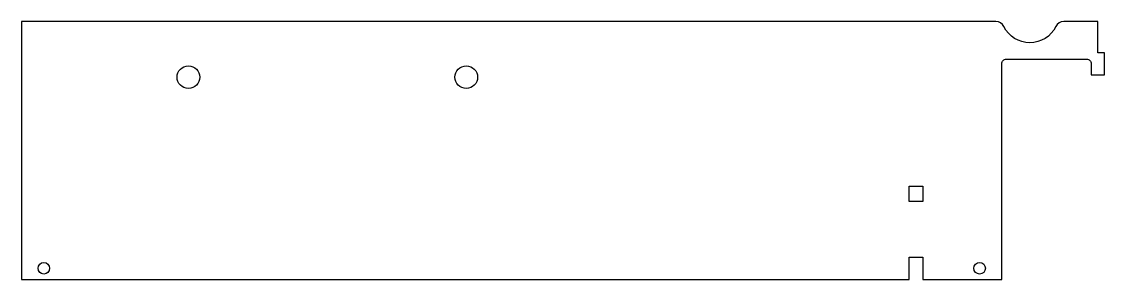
# Model space of a CAD drawing. Extents: x -242 to 245, y -92 to 24.
import ezdxf

# ---------------------------------------------------------------- set-up
doc = ezdxf.new("R2010")
doc.units = 0
doc.header["$MEASUREMENT"] = 0
doc.layers.get('0').update_dxf_attribs({"linetype": 'CONTINUOUS'})

msp = doc.modelspace()

# ---------------------------------------------------------------- linework, layer by layer
at = {"color": 7, "linetype": 'CONTINUOUS'}
msp.add_lwpolyline([(200.9, 7.1), (237.1, 7.1, -0.414214), (239.1, 5.1), (239.1, 0), (245, 0), (245, 10), (242, 10), (242, 24), (226.76, 24, 0.2859), (223.17, 21.76, -0.6227), (199.83, 21.76, 0.2859), (196.24, 24), (-242, 24), (-242, -92), (157.15, -92), (157.15, -82), (163.35, -82), (163.35, -92), (198.9, -92), (198.9, 5.1, -0.414214)], format="xyb", close=True, dxfattribs=at)
msp.add_lwpolyline([(157.15, -50), (163.35, -50), (163.35, -57), (157.15, -57)], close=True, dxfattribs=at)
for centre, radius in [((-167, -1), 5.1), ((-42, -1), 5.1), ((-232, -87), 2.6), ((188.9, -87), 2.6)]:
    msp.add_circle(centre, radius, dxfattribs=at)

doc.saveas('drawing.dxf')
